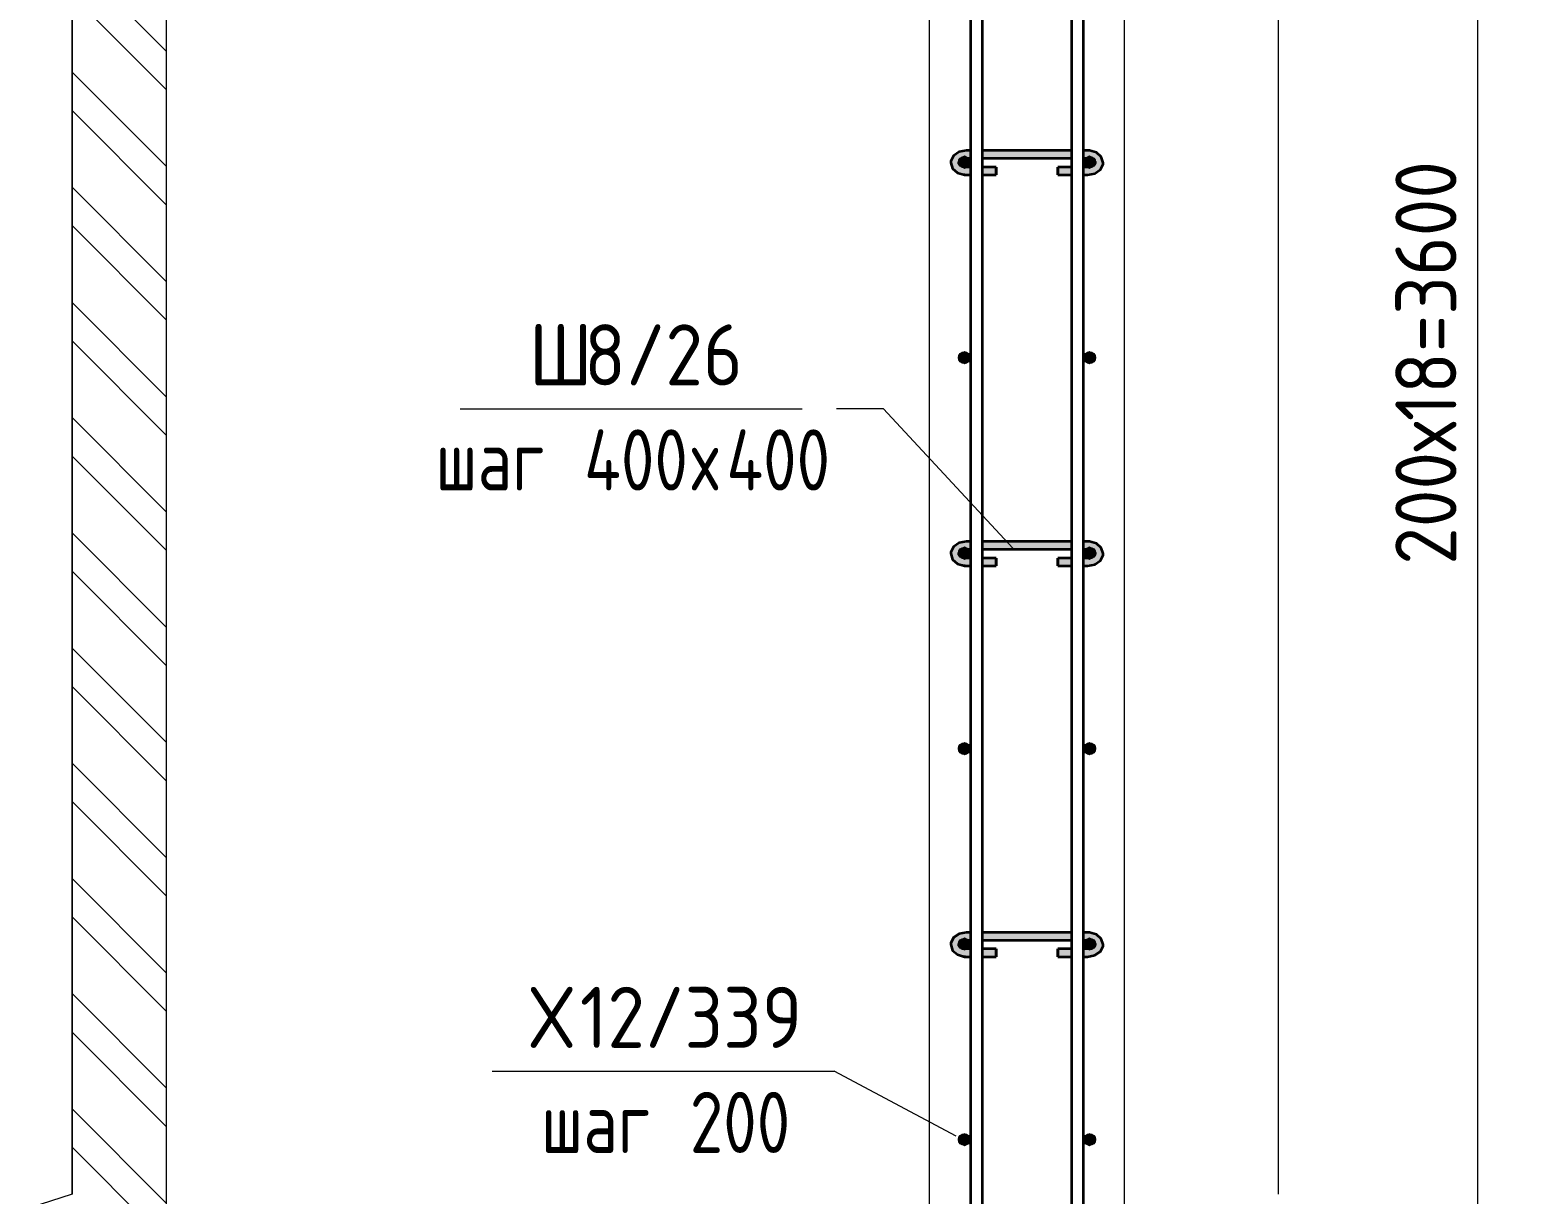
# Model space of a CAD drawing. Header units: millimetres. Extents: x 27196 to 80378, y -5588 to 34882.
# Drawn here: x 76000 to 77518, y -1956 to -764 of the extents above; entities that cross this region are included whole.
import ezdxf

# ---------------------------------------------------------------- set-up
doc = ezdxf.new("R2010")
doc.units = ezdxf.units.MM
for name, color, linetype, lineweight in [('AA_Dim', 7, 'Continuous', 9), ('AA_Dim-25', 7, 'Continuous', 9), ('AA_Linii', 7, 'Continuous', 9), ('AA_Oformlenie', 7, 'Continuous', 9), ('AA_Vinoska', 7, 'Continuous', 9), ('AF_Stena_Опалубка', 253, 'Continuous', 18), ('KR_Armatura', 7, 'Continuous', 20), ('KR_Armatura_Tonkie', 7, 'Continuous', 20)]:
    doc.layers.add(name, color=color, linetype=linetype, lineweight=lineweight)
doc.styles.add('ISOCPEUR_10', font='isocpeur.ttf', dxfattribs={"width": 0.9, "height": 62.5})
doc.styles.add('ISOCPEUR_11', font='isocpeur.ttf', dxfattribs={"width": 0.8, "height": 62.5})
doc.dimstyles.new('05_Округл_1мм__прозр__3', dxfattribs={"dimscale": 304.8, "dimtxt": 62.248823, "dimasz": 0.139436, "dimexe": 0.123031, "dimexo": 0.082021, "dimgap": 0.008202, "dimtad": 1, "dimdec": 0, "dimdsep": 46, "dimtxsty": 'ISOCPEUR_10', "dimblk1": 'OBLIQUE', "dimblk2": 'OBLIQUE', "dimsah": 1, "dimcen": 0.09, "dimdle": 0.123031, "dimazin": 0, "dimtfac": 1, "dimtdec": 4, "dimtix": 1, "dimtmove": 0, "dimatfit": 3, "dimfxl": 1, "dimtvp": 1, "dimtolj": 1, "dimtzin": 0, "dimlwd": 18, "dimlwe": 18, "dimarcsym": 2})

# ---------------------------------------------------------------- blocks, each defined once
blk = doc.blocks.new('261_Шпилька массив _НесАрм_РабПлоск_ - 8 А240-4151681-2-2 Армирование')
at = {"layer": 'KR_Armatura_Tonkie', "lineweight": 35}
for points in [[(32603.2, -911.8), (32603.2, -905), (32597, -903.5), (32595.6, -901.8), (32595.2, -900.5), (32596.2, -897.7), (32599.8, -895.5), (32603.2, -894.8), (32603.2, -888), (32597.1, -889), (32594.3, -890.3), (32590.7, -893.4), (32588.4, -896.2), (32587.2, -900.5), (32588.4, -904.8), (32591.8, -908.5), (32597, -910.9), (32599.3, -911.3)], [(32727, -911.8), (32734, -910.5), (32738.3, -908.5), (32741.8, -904.8), (32743, -900.5), (32741.8, -896.2), (32739.4, -892.6), (32734, -889.4), (32727, -888.1), (32727, -894.8), (32731, -895.6), (32734, -897.9), (32734.9, -900.7), (32734, -902.5), (32732.5, -903.7), (32727, -905.1), (32727, -911)], [(32603.2, -1311.8), (32603.2, -1305), (32597, -1303.5), (32595.6, -1301.8), (32595.2, -1300.5), (32596.2, -1297.7), (32599.2, -1295.6), (32603.2, -1294.8), (32603.2, -1288), (32597.1, -1289), (32594.3, -1290.3), (32590.7, -1293.4), (32588.4, -1296.2), (32587.2, -1300.5), (32588.4, -1304.8), (32591.8, -1308.5), (32597, -1310.9), (32599.3, -1311.3)], [(32727, -1311.8), (32734, -1310.5), (32738.3, -1308.5), (32741.8, -1304.8), (32743, -1300.5), (32741.8, -1296.2), (32739.4, -1292.6), (32734, -1289.4), (32727, -1288.1), (32727, -1294.8), (32731, -1295.6), (32734, -1297.9), (32734.9, -1300.7), (32734, -1302.5), (32732.5, -1303.7), (32727, -1305.1), (32727, -1311)], [(32603.2, -1711.8), (32603.2, -1705), (32597, -1703.5), (32595.6, -1701.8), (32595.2, -1700.5), (32596.2, -1697.7), (32599.2, -1695.6), (32603.2, -1694.8), (32603.2, -1688), (32597.1, -1689), (32594.3, -1690.3), (32590.7, -1693.4), (32588.4, -1696.2), (32587.2, -1700.5), (32588.4, -1704.8), (32591.8, -1708.5), (32597.3, -1711), (32599.3, -1711.3)], [(32727, -1711.8), (32733.1, -1710.9), (32738.3, -1708.5), (32741.8, -1704.8), (32743, -1700.5), (32741.8, -1696.2), (32739.4, -1692.6), (32734, -1689.4), (32727, -1688.1), (32727.1, -1694.8), (32731, -1695.6), (32734, -1697.9), (32734.9, -1700.7), (32734, -1702.5), (32732.5, -1703.7), (32727, -1705.1), (32727, -1711)]]:
    blk.add_hatch(color=256, dxfattribs=at).paths.add_polyline_path(points)
h = blk.add_hatch(color=256, dxfattribs=at)
h.paths.add_polyline_path([(32603.2, -913), (32603.2, -911.8), (32597, -910.9), (32591.8, -908.5), (32591.2, -908.1), (32595.6, -911.3), (32597.1, -912), (32599.7, -912.4)])
h.paths.add_polyline_path([(32595.7, -899), (32597, -897.4), (32603.2, -895.9), (32603.2, -894.8), (32598.8, -895.9), (32596.2, -897.7), (32596, -898.3)])
h = blk.add_hatch(color=256, dxfattribs=at)
h.paths.add_polyline_path([(32709.5, -894.8), (32711, -894.7), (32711, -888), (32619.5, -888.2), (32619.5, -894.8), (32660.4, -894.8)])
h.paths.add_polyline_path([(32606.9, -894.8), (32607.5, -894.8), (32607.5, -888), (32603.2, -888.1), (32603.2, -894.8)])
h.paths.add_polyline_path([(32723, -894.8), (32727, -894.8), (32727, -888), (32723, -888.1), (32723, -894.8)])
h = blk.add_hatch(color=256, dxfattribs=at)
h.paths.add_polyline_path([(32660.4, -896), (32711, -895.8), (32711, -894.8), (32619.5, -894.9), (32619.5, -896)])
h.paths.add_polyline_path([(32727, -896), (32727, -894.8), (32723, -894.8), (32723, -896)])
h.paths.add_polyline_path([(32603.2, -896), (32607.5, -895.9), (32607.5, -894.8), (32603.2, -894.8), (32603.2, -895.9)])
h = blk.add_hatch(color=256, dxfattribs=at)
h.paths.add_polyline_path([(32727, -913), (32734.5, -911.5), (32739.4, -908.4), (32741.8, -904.8), (32738.3, -908.5), (32732.9, -911), (32727, -911.8), (32727, -912.8)])
h.paths.add_polyline_path([(32734.2, -898.6), (32733.9, -897.7), (32730.4, -895.5), (32727, -894.8), (32727, -896), (32727.6, -896.1), (32734, -898.5)])
h = blk.add_hatch(color=256, dxfattribs=at)
h.paths.add_polyline_path([(32603.2, -911.8), (32607.5, -911.7), (32607.5, -905), (32603.2, -905.1), (32603.2, -911)])
h.paths.add_polyline_path([(32633.5, -911.8), (32633.5, -905), (32619.5, -905.1), (32619.5, -911.8)])
h = blk.add_hatch(color=256, dxfattribs=at)
h.paths.add_polyline_path([(32727, -911.8), (32727, -905), (32723, -905.2), (32723, -911.8)])
h.paths.add_polyline_path([(32709.5, -911.8), (32711, -911.8), (32711, -905), (32696.7, -905.1), (32696.7, -911.8)])
h = blk.add_hatch(color=256, dxfattribs=at)
h.paths.add_polyline_path([(32607.5, -913), (32607.5, -911.8), (32603.2, -911.8), (32603.2, -913)])
h.paths.add_polyline_path([(32633.5, -913), (32633.5, -911.8), (32619.5, -911.8), (32619.5, -913)])
h = blk.add_hatch(color=256, dxfattribs=at)
h.paths.add_polyline_path([(32709.5, -913), (32711, -912.8), (32711, -911.8), (32696.7, -911.8), (32696.7, -913)])
h.paths.add_polyline_path([(32727, -913), (32727, -911.8), (32723, -911.9), (32723, -913)])
h = blk.add_hatch(color=256, dxfattribs=at)
h.paths.add_polyline_path([(32660.4, -1294.8), (32711, -1294.7), (32711, -1288), (32619.5, -1288.2), (32619.5, -1294.8)])
h.paths.add_polyline_path([(32723, -1294.8), (32727, -1294.8), (32727, -1288), (32723, -1288.1), (32723, -1294.8)])
h.paths.add_polyline_path([(32606.9, -1294.8), (32607.5, -1294.8), (32607.5, -1288), (32603.2, -1288.1), (32603.2, -1294.8), (32604.5, -1294.8)])
h = blk.add_hatch(color=256, dxfattribs=at)
h.paths.add_polyline_path([(32603.2, -1313), (32603.2, -1311.8), (32597, -1310.9), (32591.8, -1308.5), (32591.2, -1308.1), (32595.6, -1311.3), (32597.4, -1312.1), (32599.7, -1312.4)])
h.paths.add_polyline_path([(32595.7, -1299), (32597, -1297.4), (32603.2, -1295.9), (32603.2, -1294.8), (32598.8, -1295.9), (32596.2, -1297.7), (32596, -1298.3)])
h = blk.add_hatch(color=256, dxfattribs=at)
h.paths.add_polyline_path([(32660.4, -1296), (32711, -1295.8), (32711, -1294.8), (32619.5, -1294.9), (32619.5, -1296)])
h.paths.add_polyline_path([(32727, -1296), (32727, -1294.8), (32723, -1294.8), (32723, -1296)])
h.paths.add_polyline_path([(32603.2, -1296), (32607.5, -1295.9), (32607.5, -1294.8), (32603.2, -1294.8), (32603.2, -1295.9)])
h = blk.add_hatch(color=256, dxfattribs=at)
h.paths.add_polyline_path([(32633.5, -1311.8), (32633.5, -1305), (32619.5, -1305.1), (32619.5, -1311.8)])
h.paths.add_polyline_path([(32607.5, -1311.8), (32607.5, -1305), (32603.2, -1305.1), (32603.2, -1311.8)])
h = blk.add_hatch(color=256, dxfattribs=at)
h.paths.add_polyline_path([(32711, -1311.8), (32711, -1305), (32696.7, -1305.1), (32696.7, -1311.8), (32709.5, -1311.8)])
h.paths.add_polyline_path([(32723, -1311.8), (32727, -1311.8), (32727, -1305), (32723, -1305.2), (32723, -1311.1)])
h = blk.add_hatch(color=256, dxfattribs=at)
h.paths.add_polyline_path([(32727, -1313), (32734.5, -1311.5), (32739.4, -1308.4), (32741.8, -1304.8), (32738.3, -1308.5), (32733.1, -1310.9), (32727, -1312.1), (32727, -1312.8)])
h.paths.add_polyline_path([(32734.2, -1298.6), (32733.9, -1297.7), (32730.4, -1295.5), (32727, -1294.8), (32727, -1296), (32727.6, -1296.1), (32734, -1298.5)])
h = blk.add_hatch(color=256, dxfattribs=at)
h.paths.add_polyline_path([(32603.2, -1313), (32607.5, -1312.8), (32607.5, -1311.8), (32603.2, -1312.1), (32603.2, -1312.8)])
h.paths.add_polyline_path([(32619.5, -1313), (32633.5, -1312.8), (32633.5, -1311.8), (32619.5, -1311.8), (32619.5, -1312.9)])
h = blk.add_hatch(color=256, dxfattribs=at)
h.paths.add_polyline_path([(32709.5, -1313), (32711, -1312.8), (32711, -1311.8), (32696.7, -1311.8), (32696.7, -1313)])
h.paths.add_polyline_path([(32723, -1313), (32727, -1312.8), (32727, -1311.8), (32723, -1312.1), (32723, -1312.9)])
h = blk.add_hatch(color=256, dxfattribs=at)
h.paths.add_polyline_path([(32603.2, -1713), (32603.2, -1711.8), (32597, -1710.9), (32591.8, -1708.5), (32591.2, -1708.1), (32595.6, -1711.3), (32597.1, -1712), (32599.7, -1712.4)])
h.paths.add_polyline_path([(32595.7, -1699), (32597, -1697.4), (32603.2, -1695.9), (32603.1, -1694.8), (32598.8, -1695.9), (32596.2, -1697.7), (32596, -1698.3)])
h = blk.add_hatch(color=256, dxfattribs=at)
h.paths.add_polyline_path([(32711, -1694.8), (32711, -1688), (32619.5, -1688.2), (32619.5, -1694.8), (32709.5, -1694.8)])
h.paths.add_polyline_path([(32606.9, -1694.8), (32607.5, -1694.8), (32607.5, -1688), (32603.2, -1688.1), (32603.2, -1694.8), (32604.5, -1694.8)])
h.paths.add_polyline_path([(32723, -1694.8), (32727, -1694.8), (32727, -1688), (32723, -1688.1), (32723, -1694.8)])
h = blk.add_hatch(color=256, dxfattribs=at)
h.paths.add_polyline_path([(32605, -1696), (32607.5, -1695.9), (32607.5, -1694.8), (32603.2, -1694.8), (32603.2, -1696), (32604.4, -1696)])
h.paths.add_polyline_path([(32709.5, -1696), (32711, -1695.8), (32711, -1694.8), (32619.5, -1694.9), (32619.5, -1696)])
h.paths.add_polyline_path([(32727, -1696), (32727, -1694.8), (32723, -1694.8), (32723, -1696)])
h = blk.add_hatch(color=256, dxfattribs=at)
h.paths.add_polyline_path([(32727, -1713), (32734.5, -1711.5), (32739.4, -1708.4), (32741.8, -1704.8), (32738.3, -1708.5), (32732.9, -1711), (32727, -1711.8), (32727, -1712.8)])
h.paths.add_polyline_path([(32734.2, -1698.6), (32733.9, -1697.7), (32730.4, -1695.5), (32727, -1694.8), (32727, -1696), (32727.6, -1696.1), (32734, -1698.5)])
h = blk.add_hatch(color=256, dxfattribs=at)
h.paths.add_polyline_path([(32633.5, -1711.8), (32633.5, -1705), (32619.5, -1705.1), (32619.5, -1711.8)])
h.paths.add_polyline_path([(32603.2, -1711.8), (32607.5, -1711.7), (32607.5, -1705), (32603.2, -1705.1), (32603.2, -1711)])
h = blk.add_hatch(color=256, dxfattribs=at)
h.paths.add_polyline_path([(32619.5, -1713), (32633.5, -1712.8), (32633.5, -1711.8), (32619.5, -1711.8), (32619.5, -1712.9)])
h.paths.add_polyline_path([(32607.5, -1713), (32607.5, -1711.8), (32603.2, -1711.8), (32603.2, -1713)])
h = blk.add_hatch(color=256, dxfattribs=at)
h.paths.add_polyline_path([(32727, -1711.8), (32727, -1705), (32723, -1705.2), (32723, -1711.8)])
h.paths.add_polyline_path([(32696.7, -1711.8), (32711, -1711.8), (32711, -1705), (32696.7, -1705.1), (32696.7, -1711)])
h = blk.add_hatch(color=256, dxfattribs=at)
h.paths.add_polyline_path([(32709.5, -1713), (32711, -1712.8), (32711, -1711.8), (32696.7, -1711.8), (32696.7, -1713)])
h.paths.add_polyline_path([(32727, -1713), (32727, -1711.8), (32723, -1711.9), (32723, -1713)])
for p, q in [((32607.5, -888), (32603.2, -888)), ((32603.2, -896), (32607.5, -896)), ((32711, -888), (32619.5, -888)), ((32619.5, -896), (32711, -896)), ((32727, -888), (32723, -888)), ((32723, -896), (32727, -896)), ((32607.5, -905), (32603.2, -905)), ((32633.5, -905), (32619.5, -905)), ((32633.5, -905), (32633.5, -911.8)), ((32633.5, -906.2), (32633.5, -905.1)), ((32633.5, -912.8), (32633.5, -906.2)), ((32711, -905), (32696.7, -905)), ((32696.7, -911.8), (32696.7, -905)), ((32696.7, -905.1), (32696.7, -906.2)), ((32696.7, -906.2), (32696.7, -912.8)), ((32727, -905), (32723, -905)), ((32603.2, -913), (32607.5, -913)), ((32619.5, -913), (32633.5, -913)), ((32633.5, -911.8), (32633.5, -913)), ((32696.7, -913), (32696.7, -911.8)), ((32696.7, -913), (32711, -913)), ((32723, -913), (32727, -913)), ((32607.5, -1288), (32603.2, -1288)), ((32711, -1288), (32619.5, -1288)), ((32727, -1288), (32723, -1288)), ((32603.2, -1296), (32607.5, -1296)), ((32607.5, -1305), (32603.2, -1305)), ((32619.5, -1296), (32711, -1296)), ((32633.5, -1305), (32619.5, -1305)), ((32633.5, -1305), (32633.5, -1311.8)), ((32633.5, -1306.2), (32633.5, -1305.1)), ((32711, -1305), (32696.7, -1305)), ((32696.7, -1311.8), (32696.7, -1305)), ((32696.7, -1305.1), (32696.7, -1306.2)), ((32723, -1296), (32727, -1296)), ((32727, -1305), (32723, -1305)), ((32603.2, -1313), (32607.5, -1313)), ((32619.5, -1313), (32633.5, -1313)), ((32633.5, -1312.8), (32633.5, -1306.2)), ((32633.5, -1311.8), (32633.5, -1313)), ((32696.7, -1306.2), (32696.7, -1312.8)), ((32696.7, -1313), (32696.7, -1311.8)), ((32696.7, -1313), (32711, -1313)), ((32723, -1313), (32727, -1313)), ((32607.5, -1688), (32603.2, -1688)), ((32603.2, -1696), (32607.5, -1696)), ((32711, -1688), (32619.5, -1688)), ((32619.5, -1696), (32711, -1696)), ((32727, -1688), (32723, -1688)), ((32723, -1696), (32727, -1696)), ((32607.5, -1705), (32603.2, -1705)), ((32603.2, -1713), (32607.5, -1713)), ((32633.5, -1705), (32619.5, -1705)), ((32619.5, -1713), (32633.5, -1713)), ((32633.5, -1705), (32633.5, -1711.8)), ((32633.5, -1706.2), (32633.5, -1705.1)), ((32633.5, -1712.8), (32633.5, -1706.2)), ((32633.5, -1711.8), (32633.5, -1713)), ((32711, -1705), (32696.7, -1705)), ((32696.7, -1711.8), (32696.7, -1705)), ((32696.7, -1705.1), (32696.7, -1706.2)), ((32696.7, -1706.2), (32696.7, -1712.8)), ((32696.7, -1713), (32696.7, -1711.8)), ((32696.7, -1713), (32711, -1713)), ((32727, -1705), (32723, -1705)), ((32723, -1713), (32727, -1713))]:
    blk.add_line(p, q, dxfattribs=at)
at = {"layer": 'KR_Armatura_Tonkie', "lineweight": 35, "flags": 128}
for points in [[(32603.2, -888), (32595.6, -889.5), (32590, -893.4), (32587.3, -898.9), (32587.2, -900.5)], [(32595.2, -900.5), (32596.1, -898.5), (32599.9, -896.4), (32603.2, -896)], [(32743, -900.5), (32741.1, -894.6), (32736.1, -890.2), (32728.9, -888.1), (32727, -888)], [(32727, -896), (32732, -897.1), (32734.7, -899.3), (32735, -900.5)], [(32587.2, -900.5), (32589, -906.4), (32594, -910.8), (32601.3, -912.9), (32603.2, -913)], [(32603.2, -905), (32598.1, -903.9), (32595.5, -901.7), (32595.2, -900.5)], [(32727, -913), (32734.6, -911.5), (32740.2, -907.6), (32742.9, -902.1), (32743, -900.5)], [(32735, -900.5), (32734, -902.5), (32730.3, -904.5), (32727, -905)], [(32603.2, -1288), (32595.6, -1289.5), (32590, -1293.4), (32587.3, -1298.9), (32587.2, -1300.5)], [(32743, -1300.5), (32741.1, -1294.6), (32736.1, -1290.2), (32728.9, -1288.1), (32727, -1288)], [(32587.2, -1300.5), (32589, -1306.4), (32594, -1310.8), (32601.3, -1312.9), (32603.2, -1313)], [(32595.2, -1300.5), (32596.1, -1298.5), (32599.9, -1296.4), (32603.2, -1296)], [(32603.2, -1305), (32598.1, -1303.9), (32595.5, -1301.7), (32595.2, -1300.5)], [(32727, -1296), (32732, -1297.1), (32734.7, -1299.3), (32735, -1300.5)], [(32727, -1313), (32734.6, -1311.5), (32740.2, -1307.6), (32742.9, -1302.1), (32743, -1300.5)], [(32735, -1300.5), (32734, -1302.5), (32730.3, -1304.5), (32727, -1305)], [(32603.2, -1688), (32595.6, -1689.5), (32590, -1693.4), (32587.3, -1698.9), (32587.2, -1700.5)], [(32587.2, -1700.5), (32589, -1706.4), (32594, -1710.8), (32601.3, -1712.9), (32603.2, -1713)], [(32595.2, -1700.5), (32596.1, -1698.5), (32599.9, -1696.4), (32603.2, -1696)], [(32603.2, -1705), (32598.1, -1703.9), (32595.5, -1701.7), (32595.2, -1700.5)], [(32743, -1700.5), (32741.1, -1694.6), (32736.1, -1690.2), (32728.9, -1688.1), (32727, -1688)], [(32727, -1696), (32732, -1697.1), (32734.7, -1699.3), (32735, -1700.5)], [(32727, -1713), (32734.6, -1711.5), (32740.2, -1707.6), (32742.9, -1702.1), (32743, -1700.5)], [(32735, -1700.5), (32734, -1702.5), (32730.3, -1704.5), (32727, -1705)]]:
    blk.add_lwpolyline(points, dxfattribs=at)
blk = doc.blocks.new('011_Прямоугольник обрыва _ЭлУзла_ - 011_Прямоугольник обрыва _ЭлУзла_-4151042-2-2 Армирование')
at = {"layer": 'AA_Oformlenie'}
for p, q in [((31688.2, -1956), (31688.2, 721.3)), ((32921.9, 721.3), (32921.9, -1956))]:
    blk.add_line(p, q, dxfattribs=at)
blk = doc.blocks.new('042_М_Арматуры - Диам длина поз _ Комментарий-3662934-2-2 Армирование')
at = {"layer": 'AA_Vinoska'}
blk.add_line((32267.4, 1587), (32617.4, 1587), dxfattribs=at)
blk = doc.blocks.new('DIMBLOCK89-2-2 Армирование')
at = {"layer": 'AA_Dim-25', "lineweight": 30}
for p, q in [((77481, 700), (77459.7, 721.2)), ((77481, 700), (77502.2, 678.7)), ((77481, -2900), (77459.7, -2878.8)), ((77481, -2900), (77502.2, -2921.3))]:
    blk.add_line(p, q, dxfattribs=at)
at = {"layer": 'AA_Dim-25', "lineweight": 18}
for p, q in [((77115, 700), (77518.5, 700)), ((77481, 700), (77115, 700)), ((77481, -2900), (77481, 700)), ((77115, -2900), (77518.5, -2900)), ((77481, -2900), (77115, -2900))]:
    blk.add_line(p, q, dxfattribs=at)
at = {"layer": 'AA_Dim-25', "color": 0, "lineweight": 18, "insert": (77396.8, -1311.9), "char_height": 62.5, "width": 508.525, "attachment_point": 1, "rotation": 90, "line_spacing_factor": 1.149209, "style": 'ISOCPEUR_10'}
blk.add_mtext('200х18=3600', dxfattribs=at)
blk = doc.blocks.new('_Oblique')
at = {"color": 0, "linetype": 'ByBlock', "lineweight": -2}
blk.add_line((-0.5, -0.5), (0.5, 0.5), dxfattribs=at)

msp = doc.modelspace()

# ---------------------------------------------------------------- hatches: boundary and pattern name
at = {"layer": 'AA_Oformlenie'}
h = msp.add_hatch(dxfattribs=at)
h.set_pattern_fill('FP_10', color=250, style=0, pattern_type=2)
h.set_pattern_definition([(135, (77789.02, 825), (-58.9331, -58.9331), []), (135, (77828.31, 825), (-58.9331, -58.9331), [])])
h.paths.add_polyline_path([(76139.8819, -3350), (76139.8819, 2115.9645), (76043.0862, 2115.9645), (76043.0862, 776.9734), (76063.1639, 776.9734), (76063.1639, 749.4734), (76043.0862, 749.4734), (76086.4113, 735.3962), (76043.0862, 721.319), (76043.0862, -1956.0089), (76063.1639, -1956.0089), (76063.1639, -1983.5089), (76043.0862, -1983.5089), (76086.4113, -1997.586), (76043.0862, -2011.6632), (76043.0862, -3350), (76083.0522, -3350)])
at = {"layer": 'KR_Armatura'}
h = msp.add_hatch(color=256, dxfattribs=at)
edge = h.paths.add_edge_path()
edge.add_arc((76955.9166, -900), 6, 0, 360)
for points in [[(76955.9166, -906), (76961.1128, -903), (76961.1128, -897), (76955.9166, -894), (76950.7205, -897), (76950.7205, -903), (76953.9601, -904.8704)], [(77084.038, -906), (77089.2341, -903), (77089.2341, -897), (77084.038, -894), (77078.8418, -897), (77078.8418, -903)], [(76955.9166, -1106), (76961.1128, -1103), (76961.1128, -1097), (76955.9166, -1094), (76950.7205, -1097), (76950.7205, -1103)], [(77084.038, -1106), (77089.2341, -1103), (77089.2341, -1097), (77084.038, -1094), (77078.8418, -1097), (77078.8418, -1103)], [(76955.9166, -1306), (76961.1128, -1303), (76961.1128, -1297), (76955.9166, -1294), (76950.7205, -1297), (76950.7205, -1303), (76953.9601, -1304.8704)], [(77084.038, -1306), (77089.2341, -1303), (77089.2341, -1297), (77084.038, -1294), (77078.8418, -1297), (77078.8418, -1303)], [(76955.9166, -1506), (76961.1128, -1503), (76961.1128, -1497), (76955.9166, -1494), (76950.7205, -1497), (76950.7205, -1503)], [(77084.038, -1506), (77089.2341, -1503), (77089.2341, -1497), (77084.038, -1494), (77078.8418, -1497), (77078.8418, -1503)], [(76955.9166, -1706), (76961.1128, -1703), (76961.1128, -1697), (76955.9166, -1694), (76950.7205, -1697), (76950.7205, -1703), (76953.9601, -1704.8704)], [(77084.038, -1706), (77089.2341, -1703), (77089.2341, -1697), (77084.038, -1694), (77078.8418, -1697), (77078.8418, -1703)], [(76955.9166, -1906), (76961.1128, -1903), (76961.1128, -1897), (76955.9166, -1894), (76950.7205, -1897), (76950.7205, -1903)], [(77084.038, -1906), (77089.2341, -1903), (77089.2341, -1897), (77084.038, -1894), (77078.8418, -1897), (77078.8418, -1903)]]:
    msp.add_hatch(color=256, dxfattribs=at).paths.add_polyline_path(points)
h = msp.add_hatch(color=256, dxfattribs=at)
edge = h.paths.add_edge_path()
edge.add_arc((77084.038, -900), 6, 0, 360)
h = msp.add_hatch(color=256, dxfattribs=at)
edge = h.paths.add_edge_path()
edge.add_arc((76955.9166, -1100), 6, 0, 360)
h = msp.add_hatch(color=256, dxfattribs=at)
edge = h.paths.add_edge_path()
edge.add_arc((77084.038, -1100), 6, 0, 360)
h = msp.add_hatch(color=256, dxfattribs=at)
edge = h.paths.add_edge_path()
edge.add_arc((76955.9166, -1300), 6, 0, 360)
h = msp.add_hatch(color=256, dxfattribs=at)
edge = h.paths.add_edge_path()
edge.add_arc((77084.038, -1300), 6, 0, 360)
h = msp.add_hatch(color=256, dxfattribs=at)
edge = h.paths.add_edge_path()
edge.add_arc((76955.9166, -1500), 6, 0, 360)
h = msp.add_hatch(color=256, dxfattribs=at)
edge = h.paths.add_edge_path()
edge.add_arc((77084.038, -1500), 6, 0, 360)
h = msp.add_hatch(color=256, dxfattribs=at)
edge = h.paths.add_edge_path()
edge.add_arc((76955.9166, -1700), 6, 0, 360)
h = msp.add_hatch(color=256, dxfattribs=at)
edge = h.paths.add_edge_path()
edge.add_arc((77084.038, -1700), 6, 0, 360)
h = msp.add_hatch(color=256, dxfattribs=at)
edge = h.paths.add_edge_path()
edge.add_arc((76955.9166, -1900), 6, 0, 360)
h = msp.add_hatch(color=256, dxfattribs=at)
edge = h.paths.add_edge_path()
edge.add_arc((77084.038, -1900), 6, 0, 360)

# ---------------------------------------------------------------- linework, layer by layer
at = {"layer": 'AA_Linii'}
for p, q in [((76139.8819, -3350), (76139.8819, 2115.9645)), ((76043.0862, 721.319), (76043.0862, -1956.0089))]:
    msp.add_line(p, q, dxfattribs=at)
at = {"layer": 'AA_Vinoska'}
for p, q in [((76873.0751, -1152.265), (76824.9839, -1152.265)), ((77005.648, -1295.0342), (76873.0751, -1152.265)), ((76947.5193, -1896.5678), (76822.8388, -1830.0715)), ((76043.0862, -1956.0089), (75999.7849, -1969.7589))]:
    msp.add_line(p, q, dxfattribs=at)
at = {"layer": 'AF_Stena_Опалубка', "lineweight": 20}
for p, q in [((76139.8819, -3350), (76139.8819, 2115.9645)), ((76919.8819, 749.9996), (76919.8819, -2950)), ((77119.8819, -2950), (77119.8819, 749.9996))]:
    msp.add_line(p, q, dxfattribs=at)
at = {"layer": 'KR_Armatura'}
for p, q in [((76955.9166, -894), (76950.7205, -897)), ((76961.1128, -897), (76955.9166, -894)), ((77084.038, -894), (77078.8418, -897)), ((77089.2341, -897), (77084.038, -894)), ((76950.7205, -897), (76950.7205, -903)), ((76950.7205, -903), (76953.9601, -904.8704)), ((76953.9601, -904.8704), (76955.9166, -906)), ((76955.9166, -906), (76961.1128, -903)), ((76961.1128, -903), (76961.1128, -897)), ((77078.8418, -897), (77078.8418, -903)), ((77078.8418, -903), (77084.038, -906)), ((77084.038, -906), (77089.2341, -903)), ((77089.2341, -903), (77089.2341, -897)), ((76955.9166, -1094), (76950.7205, -1097)), ((76950.7205, -1097), (76950.7205, -1103)), ((76950.7205, -1103), (76955.9166, -1106)), ((76961.1128, -1097), (76955.9166, -1094)), ((76955.9166, -1106), (76961.1128, -1103)), ((76961.1128, -1103), (76961.1128, -1097)), ((77084.038, -1094), (77078.8418, -1097)), ((77078.8418, -1097), (77078.8418, -1103)), ((77078.8418, -1103), (77084.038, -1106)), ((77089.2341, -1097), (77084.038, -1094)), ((77084.038, -1106), (77089.2341, -1103)), ((77089.2341, -1103), (77089.2341, -1097)), ((76955.9166, -1294), (76950.7205, -1297)), ((76950.7205, -1297), (76950.7205, -1303)), ((76950.7205, -1303), (76953.9601, -1304.8704)), ((76953.9601, -1304.8704), (76955.9166, -1306)), ((76961.1128, -1297), (76955.9166, -1294)), ((76955.9166, -1306), (76961.1128, -1303)), ((76961.1128, -1303), (76961.1128, -1297)), ((77084.038, -1294), (77078.8418, -1297)), ((77078.8418, -1297), (77078.8418, -1303)), ((77078.8418, -1303), (77084.038, -1306)), ((77089.2341, -1297), (77084.038, -1294)), ((77084.038, -1306), (77089.2341, -1303)), ((77089.2341, -1303), (77089.2341, -1297)), ((76955.9166, -1494), (76950.7205, -1497)), ((76950.7205, -1497), (76950.7205, -1503)), ((76950.7205, -1503), (76955.9166, -1506)), ((76961.1128, -1497), (76955.9166, -1494)), ((76955.9166, -1506), (76961.1128, -1503)), ((76961.1128, -1503), (76961.1128, -1497)), ((77084.038, -1494), (77078.8418, -1497)), ((77078.8418, -1497), (77078.8418, -1503)), ((77078.8418, -1503), (77084.038, -1506)), ((77089.2341, -1497), (77084.038, -1494)), ((77084.038, -1506), (77089.2341, -1503)), ((77089.2341, -1503), (77089.2341, -1497)), ((76955.9166, -1694), (76950.7205, -1697)), ((76950.7205, -1697), (76950.7205, -1703)), ((76961.1128, -1697), (76955.9166, -1694)), ((76961.1128, -1703), (76961.1128, -1697)), ((77084.038, -1694), (77078.8418, -1697)), ((77078.8418, -1697), (77078.8418, -1703)), ((77089.2341, -1697), (77084.038, -1694)), ((77089.2341, -1703), (77089.2341, -1697)), ((76950.7205, -1703), (76953.9601, -1704.8704)), ((76953.9601, -1704.8704), (76955.9166, -1706)), ((76955.9166, -1706), (76961.1128, -1703)), ((77078.8418, -1703), (77084.038, -1706)), ((77084.038, -1706), (77089.2341, -1703)), ((76955.9166, -1894), (76950.7205, -1897)), ((76950.7205, -1897), (76950.7205, -1903)), ((76961.1128, -1897), (76955.9166, -1894)), ((76961.1128, -1903), (76961.1128, -1897)), ((77084.038, -1894), (77078.8418, -1897)), ((77078.8418, -1897), (77078.8418, -1903)), ((77089.2341, -1897), (77084.038, -1894)), ((77089.2341, -1903), (77089.2341, -1897)), ((76950.7205, -1903), (76955.9166, -1906)), ((76955.9166, -1906), (76961.1128, -1903)), ((77078.8418, -1903), (77084.038, -1906)), ((77084.038, -1906), (77089.2341, -1903))]:
    msp.add_line(p, q, dxfattribs=at)
for centre in [(76955.9166, -900), (77084.038, -900), (76955.9166, -1100), (77084.038, -1100), (76955.9166, -1300), (77084.038, -1300), (76955.9166, -1500), (77084.038, -1500), (76955.9166, -1700), (77084.038, -1700), (76955.9166, -1900), (77084.038, -1900)]:
    msp.add_circle(centre, 6, dxfattribs=at)
at = {"layer": 'KR_Armatura_Tonkie', "lineweight": 35}
for p, q in [((76962.3819, -2950), (76962.3819, 690)), ((76974.3819, -2950), (76974.3819, 690)), ((77065.8819, -2950), (77065.8819, 690)), ((77077.8819, -2950), (77077.8819, 690))]:
    msp.add_line(p, q, dxfattribs=at)

# ---------------------------------------------------------------- block references
at = {"layer": 'AA_Oformlenie'}
msp.add_blockref('011_Прямоугольник обрыва _ЭлУзла_ - 011_Прямоугольник обрыва _ЭлУзла_-4151042-2-2 Армирование', (44354.8819, 0), dxfattribs=at)
at = {"layer": 'AA_Vinoska'}
for p in [(44172.7268, -2739.2789), (44205.4227, -3417.0855)]:
    msp.add_blockref('042_М_Арматуры - Диам длина поз _ Комментарий-3662934-2-2 Армирование', p, dxfattribs=at)
at = {"layer": 'KR_Armatura_Tonkie', "lineweight": 35}
msp.add_blockref('261_Шпилька массив _НесАрм_РабПлоск_ - 8 А240-4151681-2-2 Армирование', (44354.8819, 0), dxfattribs=at)

# ---------------------------------------------------------------- texts
at = {"layer": 'AA_Vinoska', "char_height": 62.5, "attachment_point": 1}
for s, insert, width, style in [('\\fISOCPEUR|b0|i0|c204|p34|;\\W.9;Ш', (76510.5339, -1065.9124), 68.544281, 'ISOCPEUR_10'), ('8/26', (76567.0886, -1065.9124), 194.810062, 'ISOCPEUR_10'), (' 400', (76535.1693, -1173.3887), 171.561125, 'ISOCPEUR_11'), ('400', (76712.4402, -1173.3887), 134.6835, 'ISOCPEUR_11'), ('шаг', (76414.7839, -1173.3887), 145.907125, 'ISOCPEUR_11'), ('\\fISOCPEUR|b0|i0|c204|p34|;\\W.8;х', (76676.7214, -1173.3887), 43.291125, 'ISOCPEUR_11'), ('\\fISOCPEUR|b0|i0|c204|p34|;\\W.9;Х', (76511.9548, -1743.719), 61.329094, 'ISOCPEUR_10'), ('12/339', (76562.5563, -1743.719), 277.784719, 'ISOCPEUR_10'), (' 200', (76643.2652, -1851.1953), 166.751, 'ISOCPEUR_11'), ('шаг', (76522.8798, -1851.1953), 145.907125, 'ISOCPEUR_11')]:
    msp.add_mtext(s, dxfattribs=dict(at, insert=insert, width=width, style=style))

# ---------------------------------------------------------------- dimensions: what is measured, and where the dimension line sits
at = {"layer": 'AA_Dim', "lineweight": 18}
dim = msp.add_linear_dim(base=(77480.9763, 700), p1=(77090.038, -2900), p2=(77090.038, 700), angle=90, dimstyle='05_Округл_1мм__прозр__3', override={"dimpost": '200х18=<>', "dimfxl": 3600}, dxfattribs=at)
dim.commit()
dim.dimension.update_dxf_attribs({"geometry": 'DIMBLOCK89-2-2 Армирование', "text_midpoint": (77447.2263, -1100)})

doc.saveas('drawing.dxf')
